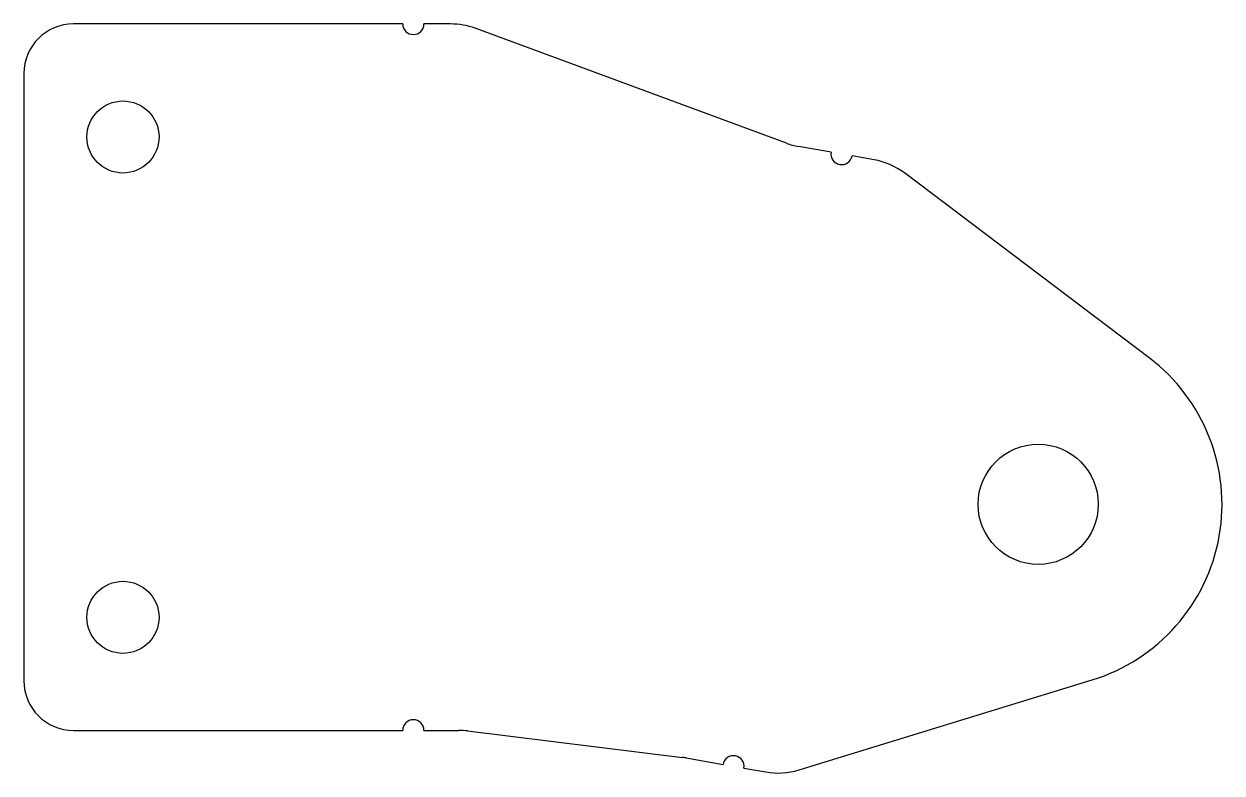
# Model space of a CAD drawing. Header units: millimetres. Extents: x -27 to 57.7, y -28 to 25.
import ezdxf

# ---------------------------------------------------------------- set-up
doc = ezdxf.new("R2010")
doc.units = ezdxf.units.MM

msp = doc.modelspace()

# ---------------------------------------------------------------- linework, layer by layer
at = {"color": 7, "linetype": 'Continuous', "lineweight": 25}
for p, q in [((-0.216, 25), (-23.5, 25)), ((3.175, 25), (1.284, 25)), ((26.918, 16.561), (4.907, 24.69)), ((-27, 21.5), (-27, -21.5)), ((30.081, 15.922), (27.782, 16.327)), ((33.114, 15.387), (31.559, 15.661)), ((52.566, 1.37), (35.261, 14.451)), ((27.811, -27.8), (48.546, -21.426)), ((-23.5, -25), (-0.216, -25)), ((1.284, -25), (3.762, -25)), ((4.373, -25.038), (19.57, -26.911)), ((19.827, -26.949), (22.441, -27.41)), ((23.918, -27.67), (25.474, -27.945))]:
    msp.add_line(p, q, dxfattribs=at)
for centre, radius in [((-20, 17), 2.55), ((44.726, -9), 4.25), ((-20, -17), 2.55)]:
    msp.add_circle(centre, radius, dxfattribs=at)
for centre, radius, start, end in [((-23.5, 21.5), 3.5, 90, 180), ((0.534, 25), 0.75, 180, 0), ((3.175, 20), 5, 69.72875, 90), ((28.65, 21.251), 5, 249.72875, 260), ((30.82, 15.791), 0.75, 170, 350), ((32.246, 10.463), 5, 52.91276, 80), ((44.726, -9), 13, 287.08724, 52.91276), ((-23.5, -21.5), 3.5, 180, 270), ((0.534, -25), 0.75, 0, 180), ((3.762, -30), 5, 82.9739, 90), ((18.958, -31.873), 5, 80, 82.9739), ((23.179, -27.54), 0.75, 350, 170), ((26.342, -23.021), 5, 260, 287.08724)]:
    msp.add_arc(centre, radius, start, end, dxfattribs=at)

doc.saveas('drawing.dxf')
